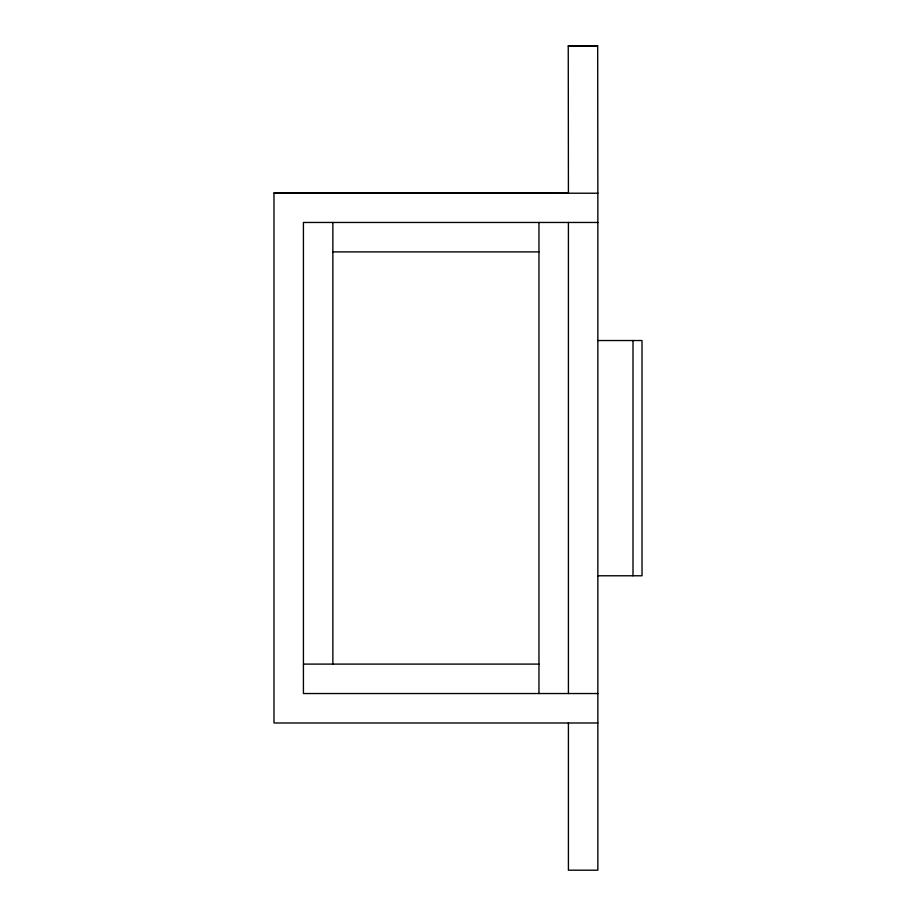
<?xml version="1.0" encoding="UTF-8"?>
<svg xmlns="http://www.w3.org/2000/svg" width="916" height="916" viewBox="0 0 916 916"><rect width="100%" height="100%" fill="white"/><g stroke="black" fill="none" stroke-linecap="round" stroke-linejoin="round"><path stroke-width="1.37" d="M273.987 193.013L568.412 193.196L568.252 45.892L597.69 45.8L597.85 193.23L273.987 193.013L273.987 722.987L597.85 722.987M597.85 222.462L303.425 222.462L303.425 693.538L597.85 693.538M332.863 251.9L538.963 251.9M597.85 340.534L642.013 340.534L642.013 575.775L597.85 575.775M303.425 664.1L538.963 664.1M568.252 45.983L597.69 45.8M633.002 340.534L633.002 575.775M597.85 193.013L597.85 870.2L568.412 870.2L568.412 722.987M568.412 222.462L568.412 693.538M538.963 222.462L538.963 693.538M332.863 222.462L332.863 664.1"/></g></svg>
